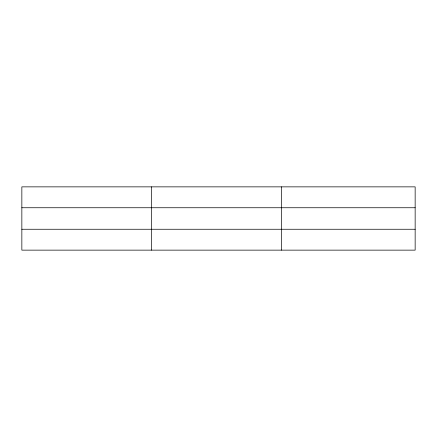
<?xml version="1.0" encoding="UTF-8"?>
<svg xmlns="http://www.w3.org/2000/svg" width="437" height="437" viewBox="0 0 437 437"><rect width="100%" height="100%" fill="white"/><g stroke="black" fill="none" stroke-linecap="round" stroke-linejoin="round"><path stroke-width="0.66" d="M151.639 250.139L151.639 186.861M281.428 250.139L281.428 186.861M415.15 229.256L415.15 250.139L21.85 250.139L21.85 186.861L415.15 186.861L415.15 229.256L21.85 229.256M21.85 207.744L415.15 207.744"/></g></svg>
